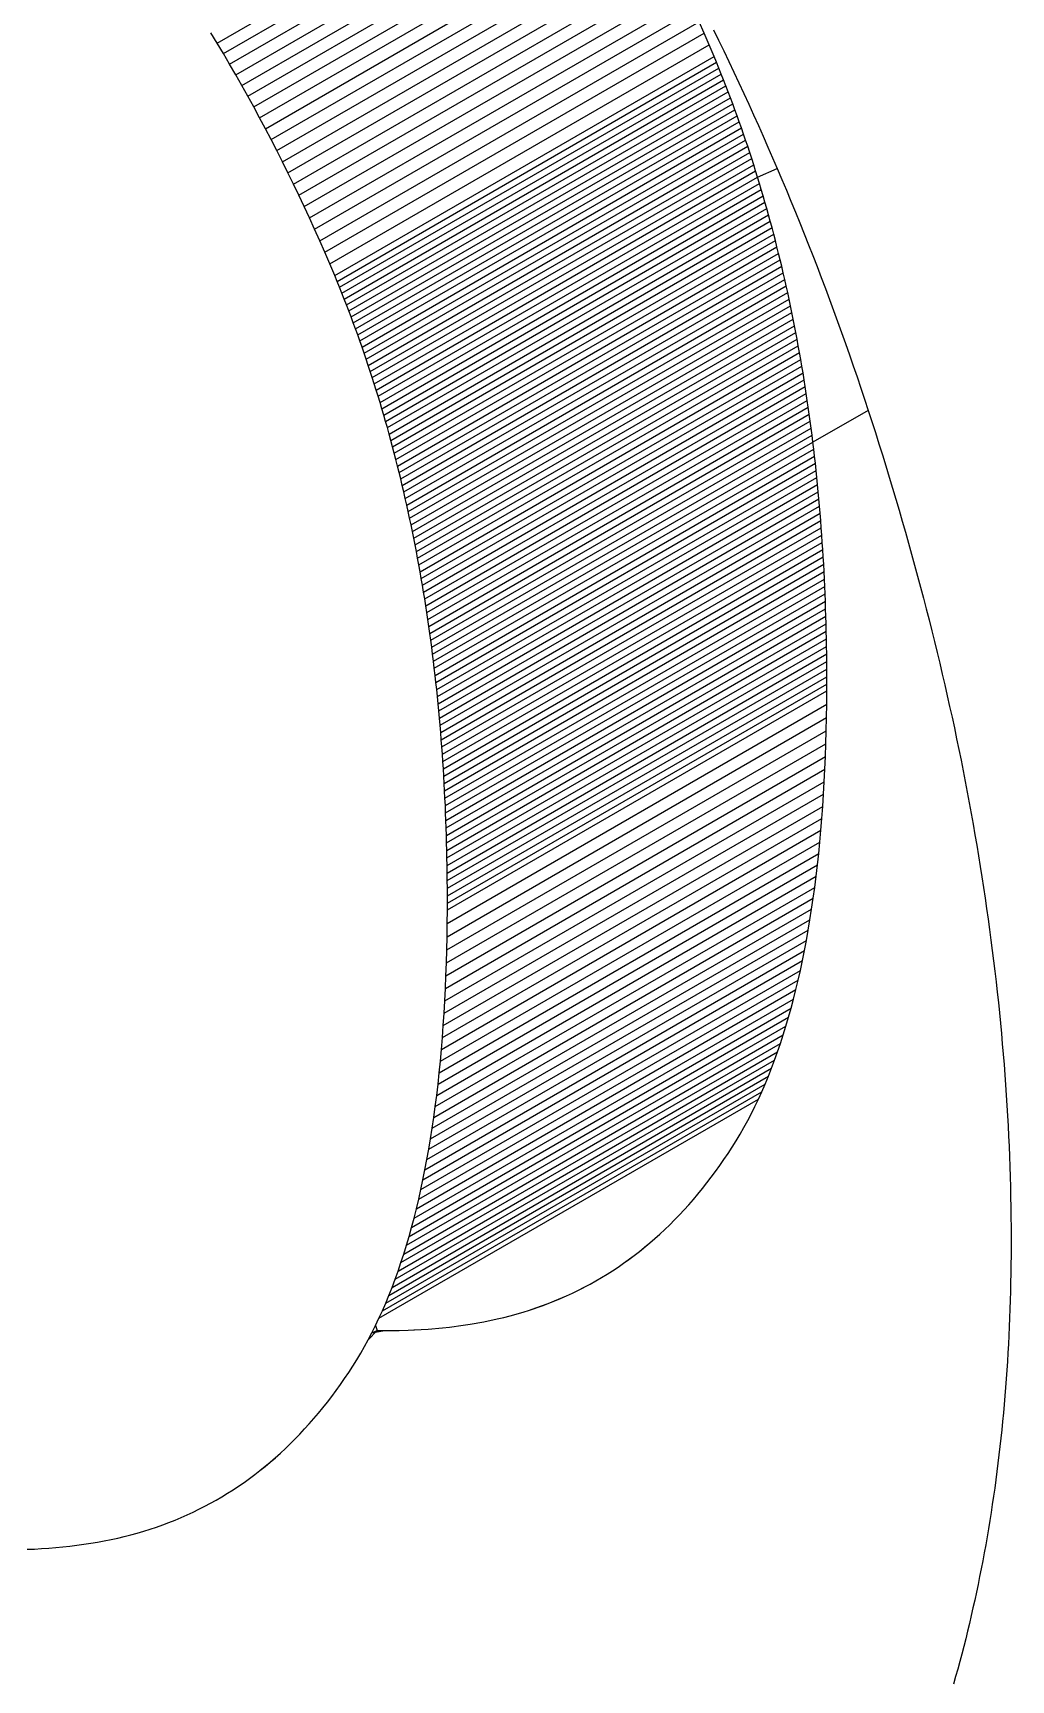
# Model space of a CAD drawing. Header units: millimetres. Extents: x 153 to 4750, y 92 to 3343.
# Drawn here: x 3673.36 to 3678.83, y 2608.62 to 2617.83 of the extents above; entities that cross this region are included whole.
import ezdxf

# ---------------------------------------------------------------- set-up
doc = ezdxf.new("R2010")
doc.units = ezdxf.units.MM

msp = doc.modelspace()

# ---------------------------------------------------------------- linework, layer by layer
for p, q in [((3674.3926, 2617.7736), (3676.5139, 2618.9984)), ((3674.4277, 2617.715), (3676.549, 2618.9397)), ((3674.4624, 2617.656), (3676.5837, 2618.8807)), ((3674.4967, 2617.5967), (3676.6181, 2618.8214)), ((3674.5307, 2617.537), (3676.652, 2618.7618)), ((3674.5643, 2617.4771), (3676.6856, 2618.7018)), ((3674.5975, 2617.4168), (3676.7188, 2618.6416)), ((3674.6303, 2617.3562), (3676.7517, 2618.581)), ((3674.6628, 2617.2953), (3676.7841, 2618.5201)), ((3674.6949, 2617.2341), (3676.8162, 2618.4588)), ((3674.7265, 2617.1725), (3676.8479, 2618.3973)), ((3674.7579, 2617.1107), (3676.8792, 2618.3354)), ((3674.7888, 2617.0485), (3676.9101, 2618.2732)), ((3674.8193, 2616.986), (3676.9407, 2618.2107)), ((3674.8495, 2616.9232), (3676.9708, 2618.1479)), ((3674.8793, 2616.86), (3677.0006, 2618.0848)), ((3674.9087, 2616.7966), (3677.03, 2618.0213)), ((3674.9377, 2616.7328), (3677.0591, 2617.9575)), ((3674.9664, 2616.6687), (3677.0877, 2617.8934)), ((3677.116, 2617.829), (3677.0877, 2617.8934)), ((3674.3926, 2617.7736), (3674.3571, 2617.832)), ((3674.9947, 2616.6043), (3677.116, 2617.829)), ((3677.1439, 2617.7643), (3677.116, 2617.829)), ((3677.1674, 2617.8487), (3677.1963, 2617.7896)), ((3677.1963, 2617.7896), (3677.225, 2617.7303)), ((3674.4277, 2617.715), (3674.3926, 2617.7736)), ((3674.4624, 2617.656), (3674.4277, 2617.715)), ((3675.0226, 2616.5395), (3677.1439, 2617.7643)), ((3675.0501, 2616.4745), (3677.1714, 2617.6992)), ((3677.1714, 2617.6992), (3677.1439, 2617.7643)), ((3677.1849, 2617.6665), (3677.1714, 2617.6992)), ((3677.225, 2617.7303), (3677.2534, 2617.6709)), ((3674.4967, 2617.5967), (3674.4624, 2617.656)), ((3675.0636, 2616.4418), (3677.1849, 2617.6665)), ((3675.077, 2616.409), (3677.1983, 2617.6337)), ((3677.1983, 2617.6337), (3677.1849, 2617.6665)), ((3677.2116, 2617.6008), (3677.1983, 2617.6337)), ((3677.2534, 2617.6709), (3677.2816, 2617.6114)), ((3677.2816, 2617.6114), (3677.3095, 2617.5518)), ((3674.5307, 2617.537), (3674.4967, 2617.5967)), ((3674.5643, 2617.4771), (3674.5307, 2617.537)), ((3675.0902, 2616.3761), (3677.2116, 2617.6008)), ((3675.1033, 2616.343), (3677.2247, 2617.5678)), ((3675.1163, 2616.3099), (3677.2376, 2617.5346)), ((3677.2247, 2617.5678), (3677.2116, 2617.6008)), ((3677.2376, 2617.5346), (3677.2247, 2617.5678)), ((3677.2504, 2617.5014), (3677.2376, 2617.5346)), ((3677.3095, 2617.5518), (3677.3372, 2617.4922)), ((3674.5975, 2617.4168), (3674.5643, 2617.4771)), ((3675.1291, 2616.2767), (3677.2504, 2617.5014)), ((3675.1418, 2616.2433), (3677.2631, 2617.4681)), ((3675.1543, 2616.2098), (3677.2756, 2617.4346)), ((3677.2631, 2617.4681), (3677.2504, 2617.5014)), ((3677.2756, 2617.4346), (3677.2631, 2617.4681)), ((3677.288, 2617.401), (3677.2756, 2617.4346)), ((3677.3372, 2617.4922), (3677.3647, 2617.4324)), ((3677.3647, 2617.4324), (3677.3919, 2617.3726)), ((3674.6303, 2617.3562), (3674.5975, 2617.4168)), ((3674.6628, 2617.2953), (3674.6303, 2617.3562)), ((3675.1666, 2616.1763), (3677.288, 2617.401)), ((3675.1789, 2616.1426), (3677.3002, 2617.3673)), ((3675.1909, 2616.1088), (3677.3123, 2617.3335)), ((3677.3002, 2617.3673), (3677.288, 2617.401)), ((3677.3123, 2617.3335), (3677.3002, 2617.3673)), ((3677.3242, 2617.2996), (3677.3123, 2617.3335)), ((3677.3919, 2617.3726), (3677.4188, 2617.3126)), ((3674.6949, 2617.2341), (3674.6628, 2617.2953)), ((3675.2029, 2616.0749), (3677.3242, 2617.2996)), ((3675.2146, 2616.0409), (3677.336, 2617.2656)), ((3677.336, 2617.2656), (3677.3242, 2617.2996)), ((3677.3476, 2617.2315), (3677.336, 2617.2656)), ((3677.4188, 2617.3126), (3677.4455, 2617.2526)), ((3677.4455, 2617.2526), (3677.472, 2617.1924)), ((3674.7265, 2617.1725), (3674.6949, 2617.2341)), ((3674.7579, 2617.1107), (3674.7265, 2617.1725)), ((3675.2263, 2616.0068), (3677.3476, 2617.2315)), ((3675.2378, 2615.9725), (3677.3591, 2617.1973)), ((3675.2491, 2615.9382), (3677.3704, 2617.1629)), ((3677.3591, 2617.1973), (3677.3476, 2617.2315)), ((3677.3704, 2617.1629), (3677.3591, 2617.1973)), ((3677.3816, 2617.1285), (3677.3704, 2617.1629)), ((3677.472, 2617.1924), (3677.4982, 2617.1322)), ((3674.7888, 2617.0485), (3674.7579, 2617.1107)), ((3675.2603, 2615.9037), (3677.3816, 2617.1285)), ((3675.2713, 2615.8692), (3677.3926, 2617.0939)), ((3675.2822, 2615.8345), (3677.4035, 2617.0593)), ((3677.3926, 2617.0939), (3677.3816, 2617.1285)), ((3677.4035, 2617.0593), (3677.3926, 2617.0939)), ((3677.4143, 2617.0245), (3677.4035, 2617.0593)), ((3677.4143, 2617.0245), (3677.5242, 2617.0719)), ((3677.4982, 2617.1322), (3677.5242, 2617.0719)), ((3677.5242, 2617.0719), (3677.5499, 2617.0115)), ((3674.8193, 2616.986), (3674.7888, 2617.0485)), ((3674.8495, 2616.9232), (3674.8193, 2616.986)), ((3675.293, 2615.7997), (3677.4143, 2617.0245)), ((3675.3036, 2615.7648), (3677.4249, 2616.9896)), ((3677.4249, 2616.9896), (3677.4143, 2617.0245)), ((3677.4353, 2616.9546), (3677.4249, 2616.9896)), ((3677.5499, 2617.0115), (3677.5754, 2616.951)), ((3674.8793, 2616.86), (3674.8495, 2616.9232)), ((3675.314, 2615.7298), (3677.4353, 2616.9546)), ((3675.3243, 2615.6947), (3677.4457, 2616.9195)), ((3675.3345, 2615.6595), (3677.4558, 2616.8843)), ((3677.4457, 2616.9195), (3677.4353, 2616.9546)), ((3677.4558, 2616.8843), (3677.4457, 2616.9195)), ((3677.4658, 2616.8489), (3677.4558, 2616.8843)), ((3677.5754, 2616.951), (3677.6006, 2616.8903)), ((3677.6006, 2616.8903), (3677.6255, 2616.8296)), ((3674.9087, 2616.7966), (3674.8793, 2616.86)), ((3674.9377, 2616.7328), (3674.9087, 2616.7966)), ((3675.3445, 2615.6242), (3677.4658, 2616.8489)), ((3675.3544, 2615.5887), (3677.4757, 2616.8135)), ((3675.3641, 2615.5532), (3677.4854, 2616.7779)), ((3677.4757, 2616.8135), (3677.4658, 2616.8489)), ((3677.4854, 2616.7779), (3677.4757, 2616.8135)), ((3677.495, 2616.7423), (3677.4854, 2616.7779)), ((3677.6255, 2616.8296), (3677.6503, 2616.7689)), ((3674.9664, 2616.6687), (3674.9377, 2616.7328)), ((3675.3737, 2615.5175), (3677.495, 2616.7423)), ((3675.3831, 2615.4818), (3677.5044, 2616.7065)), ((3677.5044, 2616.7065), (3677.495, 2616.7423)), ((3677.5137, 2616.6706), (3677.5044, 2616.7065)), ((3677.6503, 2616.7689), (3677.6747, 2616.708)), ((3677.6747, 2616.708), (3677.699, 2616.647)), ((3674.9947, 2616.6043), (3674.9664, 2616.6687)), ((3675.0226, 2616.5395), (3674.9947, 2616.6043)), ((3675.3924, 2615.4459), (3677.5137, 2616.6706)), ((3675.4015, 2615.4099), (3677.5228, 2616.6346)), ((3675.4105, 2615.3738), (3677.5318, 2616.5985)), ((3677.5228, 2616.6346), (3677.5137, 2616.6706)), ((3677.5318, 2616.5985), (3677.5228, 2616.6346)), ((3677.5406, 2616.5623), (3677.5318, 2616.5985)), ((3677.699, 2616.647), (3677.723, 2616.5859)), ((3675.0501, 2616.4745), (3675.0226, 2616.5395)), ((3675.4193, 2615.3376), (3677.5406, 2616.5623)), ((3675.428, 2615.3013), (3677.5493, 2616.526)), ((3677.5493, 2616.526), (3677.5406, 2616.5623)), ((3677.5579, 2616.4896), (3677.5493, 2616.526)), ((3677.723, 2616.5859), (3677.7467, 2616.5247)), ((3677.7467, 2616.5247), (3677.7702, 2616.4635)), ((3675.0636, 2616.4418), (3675.0501, 2616.4745)), ((3675.077, 2616.409), (3675.0636, 2616.4418)), ((3675.0902, 2616.3761), (3675.077, 2616.409)), ((3675.4366, 2615.2648), (3677.5579, 2616.4896)), ((3675.445, 2615.2283), (3677.5663, 2616.453)), ((3675.4532, 2615.1916), (3677.5745, 2616.4164)), ((3677.5663, 2616.453), (3677.5579, 2616.4896)), ((3677.5745, 2616.4164), (3677.5663, 2616.453)), ((3677.5826, 2616.3796), (3677.5745, 2616.4164)), ((3677.7702, 2616.4635), (3677.7934, 2616.4021)), ((3675.1033, 2616.343), (3675.0902, 2616.3761)), ((3675.1163, 2616.3099), (3675.1033, 2616.343)), ((3675.4613, 2615.1549), (3677.5826, 2616.3796)), ((3675.4693, 2615.118), (3677.5906, 2616.3428)), ((3677.5906, 2616.3428), (3677.5826, 2616.3796)), ((3677.5984, 2616.3058), (3677.5906, 2616.3428)), ((3677.7934, 2616.4021), (3677.8164, 2616.3407)), ((3677.8164, 2616.3407), (3677.8392, 2616.2791)), ((3675.1291, 2616.2767), (3675.1163, 2616.3099)), ((3675.1418, 2616.2433), (3675.1291, 2616.2767)), ((3675.1543, 2616.2098), (3675.1418, 2616.2433)), ((3675.4771, 2615.081), (3677.5984, 2616.3058)), ((3675.4847, 2615.0439), (3677.6061, 2616.2687)), ((3675.4922, 2615.0067), (3677.6136, 2616.2315)), ((3677.6061, 2616.2687), (3677.5984, 2616.3058)), ((3677.6136, 2616.2315), (3677.6061, 2616.2687)), ((3677.6209, 2616.1942), (3677.6136, 2616.2315)), ((3677.8392, 2616.2791), (3677.8617, 2616.2175)), ((3675.1666, 2616.1763), (3675.1543, 2616.2098)), ((3675.1789, 2616.1426), (3675.1666, 2616.1763)), ((3675.1909, 2616.1088), (3675.1789, 2616.1426)), ((3675.4996, 2614.9694), (3677.6209, 2616.1942)), ((3675.5068, 2614.932), (3677.6282, 2616.1568)), ((3677.6282, 2616.1568), (3677.6209, 2616.1942)), ((3677.6352, 2616.1192), (3677.6282, 2616.1568)), ((3677.8617, 2616.2175), (3677.8839, 2616.1557)), ((3677.8839, 2616.1557), (3677.9059, 2616.0939)), ((3675.2029, 2616.0749), (3675.1909, 2616.1088)), ((3675.2146, 2616.0409), (3675.2029, 2616.0749)), ((3675.2263, 2616.0068), (3675.2146, 2616.0409)), ((3675.5139, 2614.8945), (3677.6352, 2616.1192)), ((3675.5208, 2614.8569), (3677.6421, 2616.0816)), ((3675.5276, 2614.8191), (3677.6489, 2616.0438)), ((3677.6421, 2616.0816), (3677.6352, 2616.1192)), ((3677.6489, 2616.0438), (3677.6421, 2616.0816)), ((3677.6556, 2616.006), (3677.6489, 2616.0438)), ((3677.9059, 2616.0939), (3677.9277, 2616.032)), ((3675.2378, 2615.9725), (3675.2263, 2616.0068)), ((3675.2491, 2615.9382), (3675.2378, 2615.9725)), ((3675.5342, 2614.7812), (3677.6556, 2616.006)), ((3675.5407, 2614.7433), (3677.662, 2615.968)), ((3677.662, 2615.968), (3677.6556, 2616.006)), ((3677.6684, 2615.9299), (3677.662, 2615.968)), ((3677.9277, 2616.032), (3677.9492, 2615.97)), ((3677.9492, 2615.97), (3677.9705, 2615.9079)), ((3675.2603, 2615.9037), (3675.2491, 2615.9382)), ((3675.2713, 2615.8692), (3675.2603, 2615.9037)), ((3675.2822, 2615.8345), (3675.2713, 2615.8692)), ((3675.5471, 2614.7052), (3677.6684, 2615.9299)), ((3675.5532, 2614.667), (3677.6746, 2615.8918)), ((3677.6746, 2615.8918), (3677.6684, 2615.9299)), ((3677.6806, 2615.8535), (3677.6746, 2615.8918)), ((3677.9705, 2615.9079), (3677.9915, 2615.8457)), ((3675.293, 2615.7997), (3675.2822, 2615.8345)), ((3675.3036, 2615.7648), (3675.293, 2615.7997)), ((3675.314, 2615.7298), (3675.3036, 2615.7648)), ((3675.5593, 2614.6287), (3677.6806, 2615.8535)), ((3675.5652, 2614.5903), (3677.6865, 2615.8151)), ((3675.5709, 2614.5518), (3677.6923, 2615.7765)), ((3677.6865, 2615.8151), (3677.6806, 2615.8535)), ((3677.6923, 2615.7765), (3677.6865, 2615.8151)), ((3677.6979, 2615.7379), (3677.6923, 2615.7765)), ((3677.9915, 2615.8457), (3678.0123, 2615.7834)), ((3678.0123, 2615.7834), (3678.0328, 2615.721)), ((3675.3243, 2615.6947), (3675.314, 2615.7298)), ((3675.3345, 2615.6595), (3675.3243, 2615.6947)), ((3675.5765, 2614.5132), (3677.6979, 2615.7379)), ((3675.582, 2614.4744), (3677.7033, 2615.6992)), ((3677.7033, 2615.6992), (3677.6979, 2615.7379)), ((3677.7086, 2615.6603), (3677.7033, 2615.6992)), ((3678.0328, 2615.721), (3677.7237, 2615.5431)), ((3678.0328, 2615.721), (3678.053, 2615.6586)), ((3675.3445, 2615.6242), (3675.3345, 2615.6595)), ((3675.3544, 2615.5887), (3675.3445, 2615.6242)), ((3675.3641, 2615.5532), (3675.3544, 2615.5887)), ((3675.5873, 2614.4356), (3677.7086, 2615.6603)), ((3675.5925, 2614.3966), (3677.7138, 2615.6214)), ((3675.5975, 2614.3576), (3677.7188, 2615.5823)), ((3677.7138, 2615.6214), (3677.7086, 2615.6603)), ((3677.7188, 2615.5823), (3677.7138, 2615.6214)), ((3677.7237, 2615.5431), (3677.7188, 2615.5823)), ((3678.053, 2615.6586), (3678.073, 2615.5964)), ((3678.073, 2615.5964), (3678.0927, 2615.5342)), ((3675.3737, 2615.5175), (3675.3641, 2615.5532)), ((3675.3831, 2615.4818), (3675.3737, 2615.5175)), ((3675.6023, 2614.3184), (3677.7237, 2615.5431)), ((3675.607, 2614.2791), (3677.7284, 2615.5039)), ((3677.7284, 2615.5039), (3677.7237, 2615.5431)), ((3677.7329, 2615.4645), (3677.7284, 2615.5039)), ((3678.0927, 2615.5342), (3678.1122, 2615.4721)), ((3675.3924, 2615.4459), (3675.3831, 2615.4818)), ((3675.4015, 2615.4099), (3675.3924, 2615.4459)), ((3675.4105, 2615.3738), (3675.4015, 2615.4099)), ((3675.6116, 2614.2397), (3677.7329, 2615.4645)), ((3675.616, 2614.2002), (3677.7374, 2615.425)), ((3677.7374, 2615.425), (3677.7329, 2615.4645)), ((3677.7416, 2615.3854), (3677.7374, 2615.425)), ((3678.1122, 2615.4721), (3678.1314, 2615.41)), ((3678.1314, 2615.41), (3678.1503, 2615.3481)), ((3675.4193, 2615.3376), (3675.4105, 2615.3738)), ((3675.428, 2615.3013), (3675.4193, 2615.3376)), ((3675.6203, 2614.1606), (3677.7416, 2615.3854)), ((3675.6244, 2614.1209), (3677.7458, 2615.3456)), ((3675.6284, 2614.0811), (3677.7497, 2615.3058)), ((3677.7458, 2615.3456), (3677.7416, 2615.3854)), ((3677.7497, 2615.3058), (3677.7458, 2615.3456)), ((3677.7536, 2615.2659), (3677.7497, 2615.3058)), ((3678.1503, 2615.3481), (3678.169, 2615.2862)), ((3675.4366, 2615.2648), (3675.428, 2615.3013)), ((3675.445, 2615.2283), (3675.4366, 2615.2648)), ((3675.4532, 2615.1916), (3675.445, 2615.2283)), ((3675.6323, 2614.0411), (3677.7536, 2615.2659)), ((3675.636, 2614.0011), (3677.7573, 2615.2258)), ((3677.7573, 2615.2258), (3677.7536, 2615.2659)), ((3677.7608, 2615.1856), (3677.7573, 2615.2258)), ((3678.169, 2615.2862), (3678.1874, 2615.2245)), ((3678.1874, 2615.2245), (3678.2056, 2615.1628)), ((3675.4613, 2615.1549), (3675.4532, 2615.1916)), ((3675.4693, 2615.118), (3675.4613, 2615.1549)), ((3675.6395, 2613.9609), (3677.7608, 2615.1856)), ((3675.6429, 2613.9206), (3677.7642, 2615.1454)), ((3677.7642, 2615.1454), (3677.7608, 2615.1856)), ((3677.7675, 2615.105), (3677.7642, 2615.1454)), ((3678.2056, 2615.1628), (3678.2235, 2615.1011)), ((3675.4771, 2615.081), (3675.4693, 2615.118)), ((3675.4847, 2615.0439), (3675.4771, 2615.081)), ((3675.4922, 2615.0067), (3675.4847, 2615.0439)), ((3675.6461, 2613.8802), (3677.7675, 2615.105)), ((3675.6492, 2613.8398), (3677.7706, 2615.0645)), ((3677.7706, 2615.0645), (3677.7675, 2615.105)), ((3677.7735, 2615.0239), (3677.7706, 2615.0645)), ((3678.2235, 2615.1011), (3678.2411, 2615.0396)), ((3678.2411, 2615.0396), (3678.2585, 2614.9781)), ((3675.4996, 2614.9694), (3675.4922, 2615.0067)), ((3675.5068, 2614.932), (3675.4996, 2614.9694)), ((3675.6522, 2613.7992), (3677.7735, 2615.0239)), ((3675.655, 2613.7584), (3677.7763, 2614.9832)), ((3675.6576, 2613.7176), (3677.779, 2614.9424)), ((3677.7763, 2614.9832), (3677.7735, 2615.0239)), ((3677.779, 2614.9424), (3677.7763, 2614.9832)), ((3677.7815, 2614.9014), (3677.779, 2614.9424)), ((3678.2585, 2614.9781), (3678.2757, 2614.9167)), ((3675.5139, 2614.8945), (3675.5068, 2614.932)), ((3675.5208, 2614.8569), (3675.5139, 2614.8945)), ((3675.5276, 2614.8191), (3675.5208, 2614.8569)), ((3675.6602, 2613.6767), (3677.7815, 2614.9014)), ((3675.6625, 2613.6357), (3677.7838, 2614.8604)), ((3677.7838, 2614.8604), (3677.7815, 2614.9014)), ((3677.7861, 2614.8193), (3677.7838, 2614.8604)), ((3678.2757, 2614.9167), (3678.2925, 2614.8554)), ((3678.2925, 2614.8554), (3678.3091, 2614.7942)), ((3675.5342, 2614.7812), (3675.5276, 2614.8191)), ((3675.5407, 2614.7433), (3675.5342, 2614.7812)), ((3675.6647, 2613.5945), (3677.7861, 2614.8193)), ((3675.6668, 2613.5533), (3677.7881, 2614.778)), ((3677.7881, 2614.778), (3677.7861, 2614.8193)), ((3677.79, 2614.7366), (3677.7881, 2614.778)), ((3678.3091, 2614.7942), (3678.3255, 2614.7331)), ((3675.5471, 2614.7052), (3675.5407, 2614.7433)), ((3675.5532, 2614.667), (3675.5471, 2614.7052)), ((3675.5593, 2614.6287), (3675.5532, 2614.667)), ((3675.6687, 2613.5119), (3677.79, 2614.7366)), ((3675.6705, 2613.4704), (3677.7918, 2614.6952)), ((3677.7918, 2614.6952), (3677.79, 2614.7366)), ((3677.7934, 2614.6536), (3677.7918, 2614.6952)), ((3678.3255, 2614.7331), (3678.3416, 2614.672)), ((3678.3416, 2614.672), (3678.3574, 2614.6111)), ((3675.5652, 2614.5903), (3675.5593, 2614.6287)), ((3675.5709, 2614.5518), (3675.5652, 2614.5903)), ((3675.6721, 2613.4288), (3677.7934, 2614.6536)), ((3675.6736, 2613.3871), (3677.7949, 2614.6119)), ((3675.6749, 2613.3453), (3677.7963, 2614.5701)), ((3677.7949, 2614.6119), (3677.7934, 2614.6536)), ((3677.7963, 2614.5701), (3677.7949, 2614.6119)), ((3677.7974, 2614.5282), (3677.7963, 2614.5701)), ((3678.3574, 2614.6111), (3678.373, 2614.5502)), ((3675.5765, 2614.5132), (3675.5709, 2614.5518)), ((3675.582, 2614.4744), (3675.5765, 2614.5132)), ((3675.5873, 2614.4356), (3675.582, 2614.4744)), ((3675.6761, 2613.3034), (3677.7974, 2614.5282)), ((3675.6772, 2613.2614), (3677.7985, 2614.4861)), ((3677.7985, 2614.4861), (3677.7974, 2614.5282)), ((3677.7994, 2614.444), (3677.7985, 2614.4861)), ((3678.373, 2614.5502), (3678.3883, 2614.4893)), ((3678.3883, 2614.4893), (3678.4033, 2614.4286)), ((3675.5925, 2614.3966), (3675.5873, 2614.4356)), ((3675.5975, 2614.3576), (3675.5925, 2614.3966)), ((3675.678, 2613.2192), (3677.7994, 2614.444)), ((3675.6788, 2613.177), (3677.8001, 2614.4018)), ((3677.8001, 2614.4018), (3677.7994, 2614.444)), ((3677.8007, 2614.3594), (3677.8001, 2614.4018)), ((3678.4033, 2614.4286), (3678.4181, 2614.3679)), ((3675.6023, 2614.3184), (3675.5975, 2614.3576)), ((3675.607, 2614.2791), (3675.6023, 2614.3184)), ((3675.6794, 2613.1347), (3677.8007, 2614.3594)), ((3675.6798, 2613.0922), (3677.8012, 2614.3169)), ((3677.8012, 2614.3169), (3677.8007, 2614.3594)), ((3677.8015, 2614.2744), (3677.8012, 2614.3169)), ((3678.4181, 2614.3679), (3678.4326, 2614.3074)), ((3678.4326, 2614.3074), (3678.4469, 2614.2469)), ((3675.6116, 2614.2397), (3675.607, 2614.2791)), ((3675.616, 2614.2002), (3675.6116, 2614.2397)), ((3675.6203, 2614.1606), (3675.616, 2614.2002)), ((3675.6801, 2613.0496), (3677.8015, 2614.2744)), ((3675.6803, 2613.0069), (3677.8016, 2614.2317)), ((3677.8016, 2614.2317), (3677.8015, 2614.2744)), ((3677.8016, 2614.191), (3677.8016, 2614.2317)), ((3678.4469, 2614.2469), (3678.4609, 2614.1864)), ((3675.6244, 2614.1209), (3675.6203, 2614.1606)), ((3675.6284, 2614.0811), (3675.6244, 2614.1209)), ((3675.6802, 2612.9283), (3677.8015, 2614.1531)), ((3675.6803, 2612.9663), (3677.8016, 2614.191)), ((3677.8009, 2614.0778), (3677.8015, 2614.1531)), ((3677.8015, 2614.1531), (3677.8016, 2614.191)), ((3678.4609, 2614.1864), (3678.4746, 2614.1261)), ((3678.4746, 2614.1261), (3678.4881, 2614.0659)), ((3675.6323, 2614.0411), (3675.6284, 2614.0811)), ((3675.636, 2614.0011), (3675.6323, 2614.0411)), ((3675.6796, 2612.8531), (3677.8009, 2614.0778)), ((3677.7998, 2614.0035), (3677.8009, 2614.0778)), ((3678.4881, 2614.0659), (3678.5014, 2614.0057)), ((3675.6395, 2613.9609), (3675.636, 2614.0011)), ((3675.6429, 2613.9206), (3675.6395, 2613.9609)), ((3675.6769, 2612.7052), (3677.7983, 2613.93)), ((3675.6785, 2612.7787), (3677.7998, 2614.0035)), ((3677.7962, 2613.8574), (3677.7983, 2613.93)), ((3677.7983, 2613.93), (3677.7998, 2614.0035)), ((3678.5014, 2614.0057), (3678.5143, 2613.9456)), ((3678.5143, 2613.9456), (3678.527, 2613.8856)), ((3675.6461, 2613.8802), (3675.6429, 2613.9206)), ((3675.6492, 2613.8398), (3675.6461, 2613.8802)), ((3675.6522, 2613.7992), (3675.6492, 2613.8398)), ((3675.6749, 2612.6326), (3677.7962, 2613.8574)), ((3677.7937, 2613.7856), (3677.7962, 2613.8574)), ((3678.527, 2613.8856), (3678.5395, 2613.8256)), ((3675.655, 2613.7584), (3675.6522, 2613.7992)), ((3675.6576, 2613.7176), (3675.655, 2613.7584)), ((3675.6724, 2612.5609), (3677.7937, 2613.7856)), ((3677.7907, 2613.7148), (3677.7937, 2613.7856)), ((3678.5395, 2613.8256), (3678.5517, 2613.7658)), ((3678.5517, 2613.7658), (3678.5636, 2613.706)), ((3675.6602, 2613.6767), (3675.6576, 2613.7176)), ((3675.6625, 2613.6357), (3675.6602, 2613.6767)), ((3675.6693, 2612.49), (3677.7907, 2613.7148)), ((3677.7871, 2613.6448), (3677.7907, 2613.7148)), ((3678.5636, 2613.706), (3678.5753, 2613.6463)), ((3678.5753, 2613.6463), (3678.5867, 2613.5867)), ((3675.6618, 2612.351), (3677.7832, 2613.5757)), ((3675.6647, 2613.5945), (3675.6625, 2613.6357)), ((3675.6668, 2613.5533), (3675.6647, 2613.5945)), ((3675.6658, 2612.4201), (3677.7871, 2613.6448)), ((3675.6687, 2613.5119), (3675.6668, 2613.5533)), ((3677.7787, 2613.5075), (3677.7832, 2613.5757)), ((3677.7832, 2613.5757), (3677.7871, 2613.6448)), ((3678.5867, 2613.5867), (3678.5978, 2613.5272)), ((3675.6574, 2612.2828), (3677.7787, 2613.5075)), ((3675.6705, 2613.4704), (3675.6687, 2613.5119)), ((3675.6721, 2613.4288), (3675.6705, 2613.4704)), ((3677.7737, 2613.4402), (3677.7787, 2613.5075)), ((3678.5978, 2613.5272), (3678.6087, 2613.4677)), ((3678.6087, 2613.4677), (3678.6194, 2613.4083)), ((3675.6469, 2612.149), (3677.7683, 2613.3738)), ((3675.6524, 2612.2155), (3677.7737, 2613.4402)), ((3675.6736, 2613.3871), (3675.6721, 2613.4288)), ((3675.6749, 2613.3453), (3675.6736, 2613.3871)), ((3677.7623, 2613.3082), (3677.7683, 2613.3738)), ((3677.7683, 2613.3738), (3677.7737, 2613.4402)), ((3678.6194, 2613.4083), (3678.6297, 2613.349)), ((3675.641, 2612.0835), (3677.7623, 2613.3082)), ((3675.6761, 2613.3034), (3675.6749, 2613.3453)), ((3675.6772, 2613.2614), (3675.6761, 2613.3034)), ((3677.7559, 2613.2436), (3677.7623, 2613.3082)), ((3678.6297, 2613.349), (3678.6398, 2613.2898)), ((3678.6398, 2613.2898), (3678.6497, 2613.2307)), ((3675.6346, 2612.0188), (3677.7559, 2613.2436)), ((3675.678, 2613.2192), (3675.6772, 2613.2614)), ((3675.6788, 2613.177), (3675.678, 2613.2192)), ((3677.749, 2613.1798), (3677.7559, 2613.2436)), ((3678.6497, 2613.2307), (3678.6593, 2613.1717)), ((3675.6203, 2611.8921), (3677.7416, 2613.1168)), ((3675.6277, 2611.955), (3677.749, 2613.1798)), ((3675.6794, 2613.1347), (3675.6788, 2613.177)), ((3675.6798, 2613.0922), (3675.6794, 2613.1347)), ((3677.7338, 2613.0548), (3677.7416, 2613.1168)), ((3677.7416, 2613.1168), (3677.749, 2613.1798)), ((3678.6593, 2613.1717), (3678.6686, 2613.1127)), ((3678.6686, 2613.1127), (3678.6777, 2613.0538)), ((3675.6124, 2611.8301), (3677.7338, 2613.0548)), ((3675.6801, 2613.0496), (3675.6798, 2613.0922)), ((3675.6803, 2613.0069), (3675.6801, 2613.0496)), ((3675.6803, 2612.9663), (3675.6803, 2613.0069)), ((3677.7254, 2612.9937), (3677.7338, 2613.0548)), ((3678.6777, 2613.0538), (3678.6865, 2612.995)), ((3675.5953, 2611.7086), (3677.7166, 2612.9334)), ((3675.6041, 2611.7689), (3677.7254, 2612.9937)), ((3675.6796, 2612.8531), (3675.6802, 2612.9283)), ((3675.6802, 2612.9283), (3675.6803, 2612.9663)), ((3677.7072, 2612.874), (3677.7166, 2612.9334)), ((3677.7166, 2612.9334), (3677.7254, 2612.9937)), ((3678.6865, 2612.995), (3678.695, 2612.9362)), ((3678.695, 2612.9362), (3678.7033, 2612.8776)), ((3675.5859, 2611.6492), (3677.7072, 2612.874)), ((3675.6785, 2612.7787), (3675.6796, 2612.8531)), ((3677.6974, 2612.8155), (3677.7072, 2612.874)), ((3678.7033, 2612.8776), (3678.7114, 2612.819)), ((3678.7114, 2612.819), (3678.7191, 2612.7605)), ((3675.5658, 2611.5331), (3677.6871, 2612.7578)), ((3675.5761, 2611.5907), (3677.6974, 2612.8155)), ((3675.6769, 2612.7052), (3675.6785, 2612.7787)), ((3677.6764, 2612.7011), (3677.6871, 2612.7578)), ((3677.6871, 2612.7578), (3677.6974, 2612.8155)), ((3678.7191, 2612.7605), (3678.7267, 2612.7021)), ((3675.5438, 2611.4205), (3677.6651, 2612.6452)), ((3675.555, 2611.4763), (3677.6764, 2612.7011)), ((3675.6724, 2612.5609), (3675.6749, 2612.6326)), ((3675.6749, 2612.6326), (3675.6769, 2612.7052)), ((3677.6534, 2612.5902), (3677.6651, 2612.6452)), ((3677.6651, 2612.6452), (3677.6764, 2612.7011)), ((3678.7267, 2612.7021), (3678.7339, 2612.6438)), ((3678.7339, 2612.6438), (3678.7409, 2612.5856)), ((3675.532, 2611.3655), (3677.6534, 2612.5902)), ((3675.6693, 2612.49), (3675.6724, 2612.5609)), ((3677.6411, 2612.5361), (3677.6534, 2612.5902)), ((3678.7409, 2612.5856), (3678.7476, 2612.5274)), ((3675.5071, 2611.2581), (3677.6284, 2612.4829)), ((3675.5198, 2611.3114), (3677.6411, 2612.5361)), ((3675.6658, 2612.4201), (3675.6693, 2612.49)), ((3677.6152, 2612.4305), (3677.6284, 2612.4829)), ((3677.6284, 2612.4829), (3677.6411, 2612.5361)), ((3678.7476, 2612.5274), (3678.7541, 2612.4693)), ((3678.7541, 2612.4693), (3678.7603, 2612.4113)), ((3675.4802, 2611.1543), (3677.6015, 2612.3791)), ((3675.4939, 2611.2058), (3677.6152, 2612.4305)), ((3675.6618, 2612.351), (3675.6658, 2612.4201)), ((3677.5874, 2612.3285), (3677.6015, 2612.3791)), ((3677.6015, 2612.3791), (3677.6152, 2612.4305)), ((3678.7603, 2612.4113), (3678.7663, 2612.3534)), ((3675.4514, 2611.054), (3677.5727, 2612.2788)), ((3675.466, 2611.1037), (3677.5874, 2612.3285)), ((3675.6524, 2612.2155), (3675.6574, 2612.2828)), ((3675.6574, 2612.2828), (3675.6618, 2612.351)), ((3677.5576, 2612.2299), (3677.5727, 2612.2788)), ((3677.5727, 2612.2788), (3677.5874, 2612.3285)), ((3678.7663, 2612.3534), (3678.772, 2612.2955)), ((3678.772, 2612.2955), (3678.7774, 2612.2378)), ((3675.4206, 2610.9572), (3677.5419, 2612.182)), ((3675.4363, 2611.0052), (3677.5576, 2612.2299)), ((3675.6469, 2612.149), (3675.6524, 2612.2155)), ((3677.5258, 2612.1349), (3677.5419, 2612.182)), ((3677.5419, 2612.182), (3677.5576, 2612.2299)), ((3678.7774, 2612.2378), (3678.7826, 2612.1801)), ((3678.7826, 2612.1801), (3678.7875, 2612.1225)), ((3675.3879, 2610.864), (3677.5093, 2612.0887)), ((3675.4045, 2610.9102), (3677.5258, 2612.1349)), ((3675.6346, 2612.0188), (3675.641, 2612.0835)), ((3675.641, 2612.0835), (3675.6469, 2612.149)), ((3677.4922, 2612.0434), (3677.5093, 2612.0887)), ((3677.5093, 2612.0887), (3677.5258, 2612.1349)), ((3678.7875, 2612.1225), (3678.7921, 2612.0649)), ((3675.3533, 2610.7742), (3677.4746, 2611.999)), ((3675.3709, 2610.8187), (3677.4922, 2612.0434)), ((3675.6277, 2611.955), (3675.6346, 2612.0188)), ((3677.4566, 2611.9554), (3677.4746, 2611.999)), ((3677.4746, 2611.999), (3677.4922, 2612.0434)), ((3678.7921, 2612.0649), (3678.7965, 2612.0075)), ((3678.7965, 2612.0075), (3678.8006, 2611.9501)), ((3675.3167, 2610.688), (3677.4381, 2611.9127)), ((3675.3353, 2610.7307), (3677.4566, 2611.9554)), ((3675.6203, 2611.8921), (3675.6277, 2611.955)), ((3677.419, 2611.8709), (3677.4381, 2611.9127)), ((3677.4381, 2611.9127), (3677.4566, 2611.9554)), ((3678.8006, 2611.9501), (3678.8045, 2611.8928)), ((3675.2977, 2610.6462), (3677.419, 2611.8709)), ((3675.6041, 2611.7689), (3675.6124, 2611.8301)), ((3675.6124, 2611.8301), (3675.6203, 2611.8921)), ((3677.3796, 2611.79), (3677.3996, 2611.83)), ((3677.3996, 2611.83), (3677.419, 2611.8709)), ((3678.8045, 2611.8928), (3678.8081, 2611.8356)), ((3678.8081, 2611.8356), (3678.8115, 2611.7785)), ((3675.5953, 2611.7086), (3675.6041, 2611.7689)), ((3677.3167, 2611.6751), (3677.3382, 2611.7125)), ((3677.3382, 2611.7125), (3677.3591, 2611.7508)), ((3677.3591, 2611.7508), (3677.3796, 2611.79)), ((3678.8115, 2611.7785), (3678.8146, 2611.7215)), ((3678.8146, 2611.7215), (3678.8174, 2611.6645)), ((3675.5761, 2611.5907), (3675.5859, 2611.6492)), ((3675.5859, 2611.6492), (3675.5953, 2611.7086)), ((3677.2724, 2611.603), (3677.2948, 2611.6386)), ((3677.2948, 2611.6386), (3677.3167, 2611.6751)), ((3678.8174, 2611.6645), (3678.82, 2611.6076)), ((3675.555, 2611.4763), (3675.5658, 2611.5331)), ((3675.5658, 2611.5331), (3675.5761, 2611.5907)), ((3677.203, 2611.4999), (3677.2265, 2611.5337)), ((3677.2265, 2611.5337), (3677.2496, 2611.568)), ((3677.2496, 2611.568), (3677.2724, 2611.603)), ((3678.82, 2611.6076), (3678.8223, 2611.5508)), ((3678.8223, 2611.5508), (3678.8243, 2611.4941)), ((3675.5438, 2611.4205), (3675.555, 2611.4763)), ((3677.1551, 2611.4343), (3677.1792, 2611.4668)), ((3677.1792, 2611.4668), (3677.203, 2611.4999)), ((3678.8243, 2611.4941), (3678.8261, 2611.4375)), ((3678.8261, 2611.4375), (3678.8277, 2611.3809)), ((3675.5198, 2611.3114), (3675.532, 2611.3655)), ((3675.532, 2611.3655), (3675.5438, 2611.4205)), ((3677.0807, 2611.3404), (3677.1058, 2611.3711)), ((3677.1058, 2611.3711), (3677.1306, 2611.4024)), ((3677.1306, 2611.4024), (3677.1551, 2611.4343)), ((3678.8277, 2611.3809), (3678.8289, 2611.3244)), ((3675.4939, 2611.2058), (3675.5071, 2611.2581)), ((3675.5071, 2611.2581), (3675.5198, 2611.3114)), ((3676.977, 2611.2238), (3677.0034, 2611.2521)), ((3677.0034, 2611.2521), (3677.0295, 2611.2809)), ((3677.0295, 2611.2809), (3677.0553, 2611.3104)), ((3677.0553, 2611.3104), (3677.0807, 2611.3404)), ((3678.8289, 2611.3244), (3678.8299, 2611.268)), ((3678.8299, 2611.268), (3678.8307, 2611.2117)), ((3675.4802, 2611.1543), (3675.4939, 2611.2058)), ((3676.8686, 2611.117), (3676.9232, 2611.1692)), ((3676.8957, 2611.1428), (3676.9232, 2611.1692)), ((3676.9232, 2611.1692), (3676.9502, 2611.1962)), ((3676.9502, 2611.1962), (3676.977, 2611.2238)), ((3678.8307, 2611.2117), (3678.8312, 2611.1554)), ((3675.4514, 2611.054), (3675.466, 2611.1037)), ((3675.466, 2611.1037), (3675.4802, 2611.1543)), ((3676.8116, 2611.0672), (3676.8686, 2611.117)), ((3676.8116, 2611.0672), (3676.8399, 2611.0918)), ((3676.8399, 2611.0918), (3676.8686, 2611.117)), ((3676.8686, 2611.117), (3676.8957, 2611.1428)), ((3678.8312, 2611.1554), (3678.8314, 2611.0782)), ((3678.8314, 2611.0782), (3678.8314, 2611.0466)), ((3675.4206, 2610.9572), (3675.4363, 2611.0052)), ((3675.4363, 2611.0052), (3675.4514, 2611.054)), ((3676.6647, 2610.9534), (3676.7244, 2610.9971)), ((3676.6947, 2610.975), (3676.7244, 2610.9971)), ((3676.7244, 2610.9971), (3676.7538, 2611.0199)), ((3676.7538, 2611.0199), (3676.8116, 2611.0672)), ((3676.7538, 2611.0199), (3676.7828, 2611.0432)), ((3676.7828, 2611.0432), (3676.8116, 2611.0672)), ((3678.8311, 2610.9962), (3678.8307, 2610.9459)), ((3678.8314, 2611.0466), (3678.8311, 2610.9962)), ((3675.3879, 2610.864), (3675.4045, 2610.9102)), ((3675.4045, 2610.9102), (3675.4206, 2610.9572)), ((3676.5413, 2610.8734), (3676.5726, 2610.8925)), ((3676.5726, 2610.8925), (3676.6037, 2610.9122)), ((3676.6037, 2610.9122), (3676.6343, 2610.9325)), ((3676.6343, 2610.9325), (3676.6647, 2610.9534)), ((3676.6647, 2610.9534), (3676.6947, 2610.975)), ((3678.83, 2610.8959), (3678.829, 2610.8459)), ((3678.8307, 2610.9459), (3678.83, 2610.8959)), ((3675.3533, 2610.7742), (3675.3709, 2610.8187)), ((3675.3709, 2610.8187), (3675.3879, 2610.864)), ((3676.3797, 2610.7871), (3676.4127, 2610.8032)), ((3676.4127, 2610.8032), (3676.4776, 2610.8371)), ((3676.4127, 2610.8032), (3676.4453, 2610.8198)), ((3676.4453, 2610.8198), (3676.4776, 2610.8371)), ((3676.4776, 2610.8371), (3676.5413, 2610.8734)), ((3676.4776, 2610.8371), (3676.5096, 2610.855)), ((3676.5096, 2610.855), (3676.5413, 2610.8734)), ((3678.8279, 2610.7962), (3678.8265, 2610.7466)), ((3678.829, 2610.8459), (3678.8279, 2610.7962)), ((3675.3167, 2610.688), (3675.3353, 2610.7307)), ((3675.3353, 2610.7307), (3675.3533, 2610.7742)), ((3676.1397, 2610.6919), (3676.2099, 2610.7161)), ((3676.1397, 2610.6919), (3676.1749, 2610.7037)), ((3676.1749, 2610.7037), (3676.2445, 2610.7291)), ((3676.1749, 2610.7037), (3676.2099, 2610.7161)), ((3676.2099, 2610.7161), (3676.2445, 2610.7291)), ((3676.2445, 2610.7291), (3676.3128, 2610.7569)), ((3676.2445, 2610.7291), (3676.2788, 2610.7427)), ((3676.2788, 2610.7427), (3676.3464, 2610.7717)), ((3676.2788, 2610.7427), (3676.3128, 2610.7569)), ((3676.3128, 2610.7569), (3676.3464, 2610.7717)), ((3676.3464, 2610.7717), (3676.3797, 2610.7871)), ((3678.8265, 2610.7466), (3678.8249, 2610.6972)), ((3675.2782, 2610.6053), (3675.2977, 2610.6462)), ((3675.2977, 2610.6462), (3675.3167, 2610.688)), ((3675.6914, 2610.5973), (3675.769, 2610.6074)), ((3675.769, 2610.6074), (3675.8075, 2610.6133)), ((3675.8075, 2610.6133), (3675.8836, 2610.6266)), ((3675.8836, 2610.6266), (3675.9584, 2610.6422)), ((3675.9584, 2610.6422), (3675.9953, 2610.651)), ((3675.9953, 2610.651), (3676.0319, 2610.6603)), ((3676.0319, 2610.6603), (3676.1041, 2610.6808)), ((3676.1041, 2610.6808), (3676.1397, 2610.6919)), ((3678.8231, 2610.6479), (3678.8211, 2610.5988)), ((3678.8249, 2610.6972), (3678.8231, 2610.6479)), ((3675.2168, 2610.4878), (3675.2378, 2610.5261)), ((3675.2378, 2610.5261), (3675.2874, 2610.5785)), ((3675.2378, 2610.5261), (3675.2583, 2610.5652)), ((3675.2583, 2610.5652), (3675.2782, 2610.6053)), ((3675.2583, 2610.5652), (3675.2874, 2610.5785)), ((3675.2583, 2610.5652), (3675.3278, 2610.578)), ((3675.2782, 2610.6053), (3675.2874, 2610.5785)), ((3675.2874, 2610.5785), (3675.3278, 2610.578)), ((3675.3278, 2610.578), (3675.3732, 2610.5781)), ((3675.3732, 2610.5781), (3675.4113, 2610.5786)), ((3675.4113, 2610.5786), (3675.4613, 2610.58)), ((3675.4613, 2610.58), (3675.5329, 2610.5834)), ((3675.4613, 2610.58), (3675.4926, 2610.5813)), ((3675.4926, 2610.5813), (3675.5329, 2610.5834)), ((3675.5329, 2610.5834), (3675.5729, 2610.5861)), ((3675.5729, 2610.5861), (3675.6521, 2610.593)), ((3675.6521, 2610.593), (3675.6914, 2610.5973)), ((3678.8188, 2610.5499), (3678.8163, 2610.5011)), ((3678.8211, 2610.5988), (3678.8188, 2610.5499)), ((3675.1735, 2610.4139), (3675.1954, 2610.4504)), ((3675.1954, 2610.4504), (3675.2168, 2610.4878)), ((3678.8136, 2610.4525), (3678.8107, 2610.404)), ((3678.8163, 2610.5011), (3678.8136, 2610.4525)), ((3675.1051, 2610.3089), (3675.1283, 2610.3433)), ((3675.1283, 2610.3433), (3675.1511, 2610.3782)), ((3675.1511, 2610.3782), (3675.1735, 2610.4139)), ((3678.8075, 2610.3558), (3678.8041, 2610.3077)), ((3678.8107, 2610.404), (3678.8075, 2610.3558)), ((3675.0337, 2610.2096), (3675.0579, 2610.2421)), ((3675.0579, 2610.2421), (3675.0817, 2610.2752)), ((3675.0817, 2610.2752), (3675.1051, 2610.3089)), ((3678.8005, 2610.2597), (3678.7967, 2610.2119)), ((3678.8041, 2610.3077), (3678.8005, 2610.2597)), ((3674.9845, 2610.1464), (3675.0093, 2610.1777)), ((3675.0093, 2610.1777), (3675.0337, 2610.2096)), ((3678.7926, 2610.1643), (3678.7884, 2610.1169)), ((3678.7967, 2610.2119), (3678.7926, 2610.1643)), ((3674.8821, 2610.0273), (3674.9082, 2610.0562)), ((3674.9082, 2610.0562), (3674.9339, 2610.0856)), ((3674.9339, 2610.0856), (3674.9594, 2610.1157)), ((3674.9594, 2610.1157), (3674.9845, 2610.1464)), ((3678.7839, 2610.0696), (3678.7791, 2610.0224)), ((3678.7884, 2610.1169), (3678.7839, 2610.0696)), ((3674.8018, 2609.9444), (3674.8289, 2609.9714)), ((3674.8289, 2609.9714), (3674.8557, 2609.9991)), ((3674.8557, 2609.9991), (3674.8821, 2610.0273)), ((3678.7742, 2609.9755), (3678.769, 2609.9287)), ((3678.7791, 2610.0224), (3678.7742, 2609.9755)), ((3674.6902, 2609.8424), (3674.7467, 2609.8922)), ((3674.7186, 2609.867), (3674.7467, 2609.8922)), ((3674.7467, 2609.8922), (3674.7744, 2609.918)), ((3674.7744, 2609.918), (3674.8018, 2609.9444)), ((3678.7636, 2609.882), (3678.758, 2609.8356)), ((3678.769, 2609.9287), (3678.7636, 2609.882)), ((3674.6031, 2609.7724), (3674.6325, 2609.7951)), ((3674.6325, 2609.7951), (3674.6902, 2609.8424)), ((3674.6325, 2609.7951), (3674.6615, 2609.8185)), ((3674.6615, 2609.8185), (3674.6902, 2609.8424)), ((3674.6902, 2609.8424), (3674.7186, 2609.867)), ((3678.7521, 2609.7893), (3678.7461, 2609.7431)), ((3678.758, 2609.8356), (3678.7521, 2609.7893)), ((3674.4513, 2609.6678), (3674.4823, 2609.6875)), ((3674.4823, 2609.6875), (3674.513, 2609.7078)), ((3674.513, 2609.7078), (3674.5434, 2609.7287)), ((3674.5434, 2609.7287), (3674.5734, 2609.7502)), ((3674.5734, 2609.7502), (3674.6031, 2609.7724)), ((3678.7398, 2609.6972), (3678.7333, 2609.6513)), ((3678.7461, 2609.7431), (3678.7398, 2609.6972)), ((3674.2913, 2609.5784), (3674.324, 2609.5951)), ((3674.324, 2609.5951), (3674.3563, 2609.6123)), ((3674.3563, 2609.6123), (3674.3883, 2609.6302)), ((3674.3883, 2609.6302), (3674.42, 2609.6487)), ((3674.42, 2609.6487), (3674.4513, 2609.6678)), ((3678.7265, 2609.6057), (3678.7196, 2609.5602)), ((3678.7333, 2609.6513), (3678.7265, 2609.6057)), ((3674.0886, 2609.4914), (3674.1232, 2609.5043)), ((3674.1232, 2609.5043), (3674.1575, 2609.5179)), ((3674.1575, 2609.5179), (3674.1914, 2609.5321)), ((3674.1914, 2609.5321), (3674.2251, 2609.547)), ((3674.2251, 2609.547), (3674.2584, 2609.5624)), ((3674.2584, 2609.5624), (3674.2913, 2609.5784)), ((3678.7124, 2609.5149), (3678.705, 2609.4697)), ((3678.7196, 2609.5602), (3678.7124, 2609.5149)), ((3673.7998, 2609.4094), (3673.8371, 2609.4175)), ((3673.8371, 2609.4175), (3673.874, 2609.4262)), ((3673.874, 2609.4262), (3673.9106, 2609.4355)), ((3673.9106, 2609.4355), (3673.9468, 2609.4455)), ((3673.9468, 2609.4455), (3673.9827, 2609.456)), ((3673.9827, 2609.456), (3674.0183, 2609.4672)), ((3674.0183, 2609.4672), (3674.0536, 2609.479)), ((3674.0536, 2609.479), (3674.0886, 2609.4914)), ((3678.6973, 2609.4247), (3678.6895, 2609.3799)), ((3678.705, 2609.4697), (3678.6973, 2609.4247)), ((3673.3308, 2609.3549), (3673.3713, 2609.3565)), ((3673.3713, 2609.3565), (3673.4116, 2609.3587)), ((3673.4116, 2609.3587), (3673.4516, 2609.3613)), ((3673.4516, 2609.3613), (3673.4913, 2609.3645)), ((3673.4913, 2609.3645), (3673.5308, 2609.3683)), ((3673.5308, 2609.3683), (3673.57, 2609.3726)), ((3673.57, 2609.3726), (3673.609, 2609.3774)), ((3673.609, 2609.3774), (3673.6477, 2609.3827)), ((3673.6477, 2609.3827), (3673.6862, 2609.3886)), ((3673.6862, 2609.3886), (3673.7243, 2609.3949)), ((3673.7243, 2609.3949), (3673.7623, 2609.4019)), ((3673.7623, 2609.4019), (3673.7998, 2609.4094)), ((3678.6814, 2609.3352), (3678.6731, 2609.2907)), ((3678.6895, 2609.3799), (3678.6814, 2609.3352)), ((3678.6646, 2609.2464), (3678.6558, 2609.2022)), ((3678.6731, 2609.2907), (3678.6646, 2609.2464)), ((3678.6468, 2609.1582), (3678.6376, 2609.1144)), ((3678.6558, 2609.2022), (3678.6468, 2609.1582)), ((3678.6282, 2609.0707), (3678.6186, 2609.0272)), ((3678.6376, 2609.1144), (3678.6282, 2609.0707)), ((3678.6087, 2608.9839), (3678.5986, 2608.9407)), ((3678.6186, 2609.0272), (3678.6087, 2608.9839)), ((3678.5883, 2608.8976), (3678.5777, 2608.8548)), ((3678.5986, 2608.9407), (3678.5883, 2608.8976)), ((3678.556, 2608.7696), (3678.5448, 2608.7272)), ((3678.567, 2608.8121), (3678.556, 2608.7696)), ((3678.5777, 2608.8548), (3678.567, 2608.8121)), ((3678.5333, 2608.685), (3678.5217, 2608.643)), ((3678.5448, 2608.7272), (3678.5333, 2608.685)), ((3678.5217, 2608.643), (3678.5098, 2608.6011))]:
    msp.add_line(p, q)

doc.saveas('drawing.dxf')
